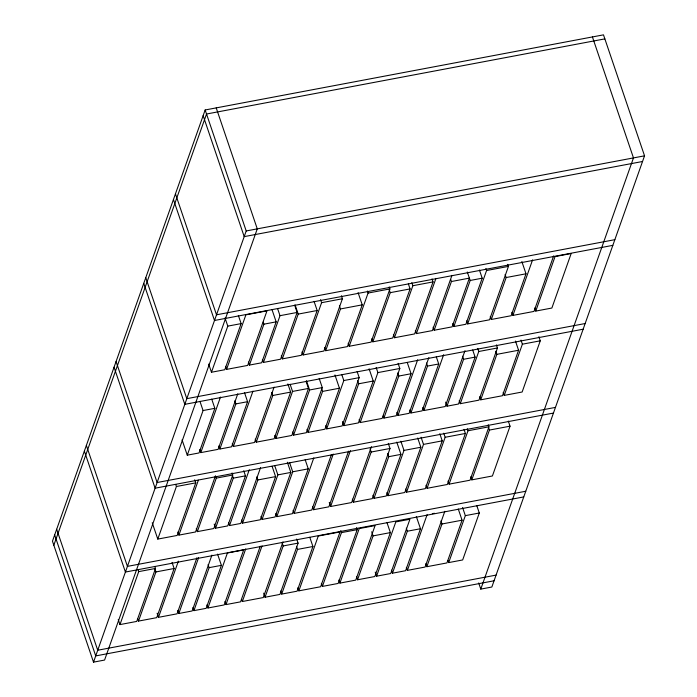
<?xml version="1.0" encoding="UTF-8"?>
<svg xmlns="http://www.w3.org/2000/svg" width="697" height="697" viewBox="0 0 697 697"><rect width="100%" height="100%" fill="white"/><g stroke="black" fill="none" stroke-linecap="round" stroke-linejoin="round"><path stroke-width="1.05" d="M478.7 582.962L480.782 589.113L491.847 587.022L644.542 155.823L603.489 34.85L205.153 109.978L52.458 541.177L93.511 662.15L104.576 660.059L257.271 228.86L216.218 107.887M53.826 545.211L206.521 114.012L604.857 38.884M93.511 662.15L246.207 230.951L205.153 109.978M154.812 566.408L155.509 568.456L136.751 621.419L119.971 624.59L138.729 571.618L138.032 569.571M238.357 315.445L241.127 323.617L224.8 369.732L211.461 372.242L227.797 326.126L225.026 317.963M211.722 399.137L214.842 408.329L199.037 452.954L187.266 455.167L203.071 410.542L199.952 401.359M194.733 479.797L195.77 482.855L177.151 535.444L157.783 539.095L176.402 486.506L175.714 484.467M226.569 369.393L245.884 314.844L266.986 310.862L247.67 365.42L226.569 369.393L225.532 366.334M172.046 562.374L174.119 568.499L156.72 617.655L138.52 621.088L155.928 571.932L154.891 568.874M237.79 393.77L218.109 449.356L200.806 452.614L220.496 397.037M215.373 476.042L195.561 531.968L178.92 535.104L198.366 480.198M196.955 557.661L177.073 613.822L158.489 617.324L178.371 561.172M272.004 309.607L276.16 321.857L261.671 362.78L249.439 365.08L263.928 324.166L263.231 322.127M244.455 392.498L247.574 401.69L231.596 446.812L219.877 449.025L235.856 403.903L234.811 400.836M232.066 472.967L232.754 475.006L213.805 528.526L197.338 531.637L216.288 478.116L215.591 476.077M274.104 387.123L254.501 442.49L233.364 446.472L252.976 391.104M294.709 305.303L297.131 312.448L280.577 359.208L263.44 362.44L280.002 315.68L277.572 308.536M211.923 555.108L192.145 610.973L178.841 613.482L198.628 557.617M243.732 470.745L245.466 475.851L227.736 525.904L215.573 528.195L233.303 478.142L232.606 476.103M314.051 301.331L317.17 310.513L301.304 355.304L282.346 358.877L298.203 314.094L295.084 304.903M217.577 554.115L221.385 565.345L206.164 608.333L193.914 610.642L209.135 567.654L208.098 564.596M287.878 383.942L290.649 392.106L274.121 438.788L256.269 442.159L272.797 395.478L271.76 392.411M260.565 467.6L240.796 523.438L229.513 525.564L249.282 469.734M207.933 608.002L227.422 552.974L243.697 549.907L224.207 604.926L207.933 608.002L206.896 604.935M272.126 466.398L275.594 476.609L260.312 519.753L242.565 523.107L257.846 479.954L256.81 476.887M341.382 295.702L342.419 298.76L323.913 351.035L303.082 354.965L321.587 302.69L320.55 299.632M306.053 381.276L308.483 388.429L291.825 435.451L275.89 438.457L292.54 391.435L290.118 384.282M260.286 546.169L240.57 601.842L225.985 604.595L245.701 548.914M287.356 462.216L290.823 472.427L275.045 516.982L262.081 519.422L277.859 474.875L274.74 465.683M319.165 378.393L322.284 387.584L306.305 432.724L293.603 435.12L309.581 389.98L306.462 380.789M358.075 292.601L362.24 304.85L347.454 346.601L325.682 350.704L340.467 308.954L339.422 305.896M282.982 541.883L263.266 597.564L242.338 601.511L262.055 545.829M305.155 459.663L308.274 468.846L292.392 513.706L276.822 516.643L292.705 471.791L289.586 462.599M334.943 374.951L339.448 388.22L324.933 429.204L308.074 432.384L322.589 391.4L321.544 388.334M389.222 286.894L389.911 288.933L371.074 342.14L349.223 346.261L368.068 293.054L367.371 291.015M331.423 454.566L311.777 510.047L294.16 513.375L313.807 457.885M296.704 539.051L298.089 543.129L279.924 594.419L265.034 597.233L283.191 545.943L282.154 542.876M357.108 371.518L359.19 377.643L342.079 425.972L326.701 428.873L343.813 380.545L341.73 374.42M309.799 537.317L312.918 546.509L297.096 591.187L281.693 594.088L297.514 549.41L296.478 546.352M408.346 283.818L410.08 288.924L392.672 338.071L372.843 341.809L390.242 292.662L389.205 289.603M348.587 451.151L328.871 506.824L313.545 509.716L333.262 454.043M369.096 368.783L373.252 381.041L358.432 422.887L343.848 425.64L358.667 383.786L357.631 380.728M298.865 590.847L318.268 536.045L340.04 531.942L320.637 586.743L298.865 590.847L297.828 587.789M398.092 363.355L399.825 368.46L382.13 418.418L360.201 422.556L377.896 372.599L376.162 367.493M371.431 446.655L351.637 502.537L330.639 506.492L350.425 450.619M432.009 278.844L433.046 281.91L414.628 333.924L394.441 337.731L412.868 285.718L411.822 282.651M356.498 527.612L357.195 529.659L338.15 583.441L322.406 586.412L341.452 532.621L340.755 530.583M388.281 443.37L390.006 448.476L372.242 498.651L353.414 502.197L371.179 452.022L370.142 448.964M407.257 362.518L411.073 373.74L396.192 415.769L383.908 418.087L398.789 376.058L397.743 373M451.961 275.341L432.401 330.578L416.397 333.593L435.956 278.356M428.864 357.605L409.13 413.33L397.961 415.438L417.695 359.713M339.918 583.11L359.225 528.587L375.073 525.599L355.766 580.113L339.918 583.11L338.881 580.043M396.776 442.125L400.941 454.374L386.19 496.02L374.01 498.311L388.76 456.674L387.715 453.608M451.429 281.518L469.36 278.129L452.109 326.858L434.179 330.239L451.429 281.518L450.741 279.471M436.296 356.82L438.718 363.973L422.112 410.882L410.908 412.99L427.514 366.082L426.477 363.024M386.913 522.402L390.381 532.604L374.829 576.524L357.544 579.782L373.095 535.871L371.71 531.785M417.721 438.047L420.84 447.239L404.809 492.5L387.959 495.68L403.99 450.419L400.871 441.227M464.986 350.661L445.209 406.525L423.881 410.542L443.658 354.686M479.431 270.035L482.202 278.199L465.892 324.262L453.878 326.527L470.187 280.464L467.286 272.004M376.598 576.192L395.818 521.914L409.923 519.248L390.703 573.526L376.598 576.192L375.213 572.106M439.807 433.717L442.229 440.861L425.309 488.641L406.586 492.169L423.497 444.398L421.075 437.246M507.756 264.355L508.453 266.393L489.538 319.801L467.67 323.922L486.576 270.523L485.887 268.476M472.688 349.972L475.11 357.117L458.504 404.016L446.977 406.194L463.583 359.286L462.547 356.228M416.327 516.486L420.483 528.735L405.619 570.712L392.472 573.195L407.336 531.219L406.299 528.152M464.002 429.378L465.387 433.464L447.326 484.485L427.078 488.301L445.148 437.28L443.762 433.194M496.403 344.902L497.449 347.969L478.961 400.156L460.273 403.685L478.761 351.497L477.715 348.43M521.844 261.541L526 273.799L511.154 315.724L491.307 319.47L506.153 277.537L505.116 274.479M444.825 511.31L425.092 567.044L407.388 570.381L427.122 514.647M488.24 424.778L488.937 426.817L470.031 480.207L449.095 484.154L468.001 430.763L467.304 428.725M515.458 341.06L518.577 350.243L502.476 395.722L480.738 399.825L496.839 354.346L495.802 351.279M553.653 255.886L533.989 311.42L512.922 315.392L532.586 259.859M458.26 508.967L462.067 520.197L446.943 562.923L426.86 566.705L441.994 523.978L440.957 520.92M508.305 421.075L510.038 426.181L492.404 475.981L471.799 479.867L489.433 430.066L488.397 427.008M538.886 336.729L540.271 340.816L522.14 392.01L504.245 395.391L522.375 344.196L520.99 340.11M535.758 311.08L555.056 256.574L571.174 253.534L551.876 308.039L535.758 311.08L534.721 308.022M476.87 505.865L479.292 513.009L462.669 559.952L448.711 562.584L465.335 515.641L462.564 507.477M480.782 589.113L633.477 157.914L592.424 36.941M246.207 230.951L644.542 155.823M642.538 161.495L244.203 236.623L203.141 115.65M614.85 239.681L216.514 314.809L175.461 193.836M612.837 245.353L214.502 320.481L173.448 199.508M486.576 270.523L508.453 266.393M368.068 293.054L389.911 288.933M321.587 302.69L342.419 298.76M412.868 285.718L433.046 281.91M390.242 292.662L410.08 288.924M280.002 315.68L297.131 312.448M227.797 326.126L241.127 323.617M470.187 280.464L482.202 278.199M298.203 314.094L317.17 310.513M506.153 277.537L526 273.799M340.467 308.954L362.24 304.85M263.928 324.166L276.16 321.857M585.149 323.539L186.813 398.667L145.76 277.694M583.145 329.211L184.81 404.338L143.756 283.365M478.761 351.497L497.449 347.969M522.375 344.196L540.271 340.816M377.896 372.599L399.825 368.46M343.813 380.545L359.19 377.643M292.54 391.435L308.483 388.429M427.514 366.082L438.718 363.973M463.583 359.286L475.11 357.117M272.797 395.478L290.649 392.106M496.839 354.346L518.577 350.243M235.856 403.903L247.574 401.69M309.581 389.98L322.284 387.584M203.071 410.542L214.842 408.329M398.789 376.058L411.073 373.74M358.667 383.786L373.252 381.041M322.589 391.4L339.448 388.22M555.457 407.397L157.121 482.524L116.068 361.551M553.453 413.068L155.109 488.196L114.055 367.223M216.288 478.116L232.754 475.006M468.001 430.763L488.937 426.817M176.402 486.506L195.77 482.855M445.148 437.28L465.387 433.464M233.303 478.142L245.466 475.851M371.179 452.022L390.006 448.476M489.433 430.066L510.038 426.181M423.497 444.398L442.229 440.861M403.99 450.419L420.84 447.239M292.705 471.791L308.274 468.846M277.859 474.875L290.823 472.427M257.846 479.954L275.594 476.609M388.76 456.674L400.941 454.374M525.765 491.254L127.429 566.382L86.367 445.409M432.332 513.663L434.414 513.271M523.752 496.926L125.416 572.054L84.363 451.081M341.452 532.621L357.195 529.659M138.729 571.618L155.509 568.456M283.191 545.943L298.089 543.129M155.928 571.932L174.119 568.499M465.335 515.641L479.292 513.009M297.514 549.41L312.918 546.509M373.095 535.871L390.381 532.604M209.135 567.654L221.385 565.345M441.994 523.978L462.067 520.197M407.336 531.219L420.483 528.735M496.064 575.112L97.728 650.231L56.675 529.258M494.06 580.784L95.724 655.912L54.662 534.939M511.886 312.326L512.922 315.392M490.27 316.403L491.307 319.47M503.208 392.324L504.245 395.391M466.624 320.864L467.67 323.922M479.693 396.759L480.738 399.825M452.841 323.46L453.878 326.527M459.236 400.618L460.273 403.685M433.133 327.181L434.179 330.239M445.592 402.108L446.977 406.194M470.763 476.809L471.799 479.867M415.36 330.535L416.397 333.593M448.049 481.087L449.095 484.154M422.844 407.484L423.881 410.542M393.404 334.673L394.441 337.731M409.862 409.932L410.908 412.99M426.041 485.243L427.078 488.301M448.014 560.545L448.711 562.584M396.924 412.371L397.961 415.438M371.797 338.751L372.843 341.809M383.211 416.039L383.908 418.087M405.541 489.111L406.586 492.169M425.823 563.646L426.86 566.705M348.186 343.203L349.223 346.261M386.922 492.622L387.959 495.68M359.164 419.489L360.201 422.556M406.351 567.314L407.388 570.381M324.645 347.637L325.682 350.704M372.973 495.253L374.01 498.311M342.462 421.554L343.848 425.64M391.435 570.129L392.472 573.195M352.368 499.139L353.414 502.197M302.036 351.907L303.082 354.965M325.656 425.815L326.701 428.873M307.028 429.326L308.074 432.384M356.498 576.724L357.544 579.782M281.309 355.81L282.346 358.877M329.254 502.406L330.639 506.492M292.557 432.053L293.603 435.12M312.509 506.658L313.545 509.716M262.403 359.382L263.44 362.44M274.853 435.39L275.89 438.457M248.402 362.022L249.439 365.08M321.369 583.345L322.406 586.412M293.123 510.309L294.16 513.375M255.233 439.093L256.269 442.159M275.777 513.584L276.822 516.643M261.044 516.364L262.081 519.422M208.691 364.078L211.461 372.242M232.328 443.414L233.364 446.472M280.656 591.021L281.693 594.088M218.832 445.958L219.877 449.025M241.528 520.04L242.565 523.107M263.649 593.147L265.034 597.233M228.468 522.506L229.513 525.564M199.769 449.556L200.806 452.614M241.641 599.472L242.338 601.511M214.188 524.109L215.573 528.195M182.065 439.859L187.266 455.167M224.939 601.528L225.985 604.595M196.293 528.57L197.338 531.637M177.883 532.046L178.92 535.104M192.877 607.584L193.914 610.642M152.242 522.759L157.783 539.095M177.805 610.424L178.841 613.482M157.104 613.238L158.489 617.324M137.832 619.049L138.52 621.088M118.237 619.485L119.971 624.59"/></g></svg>
